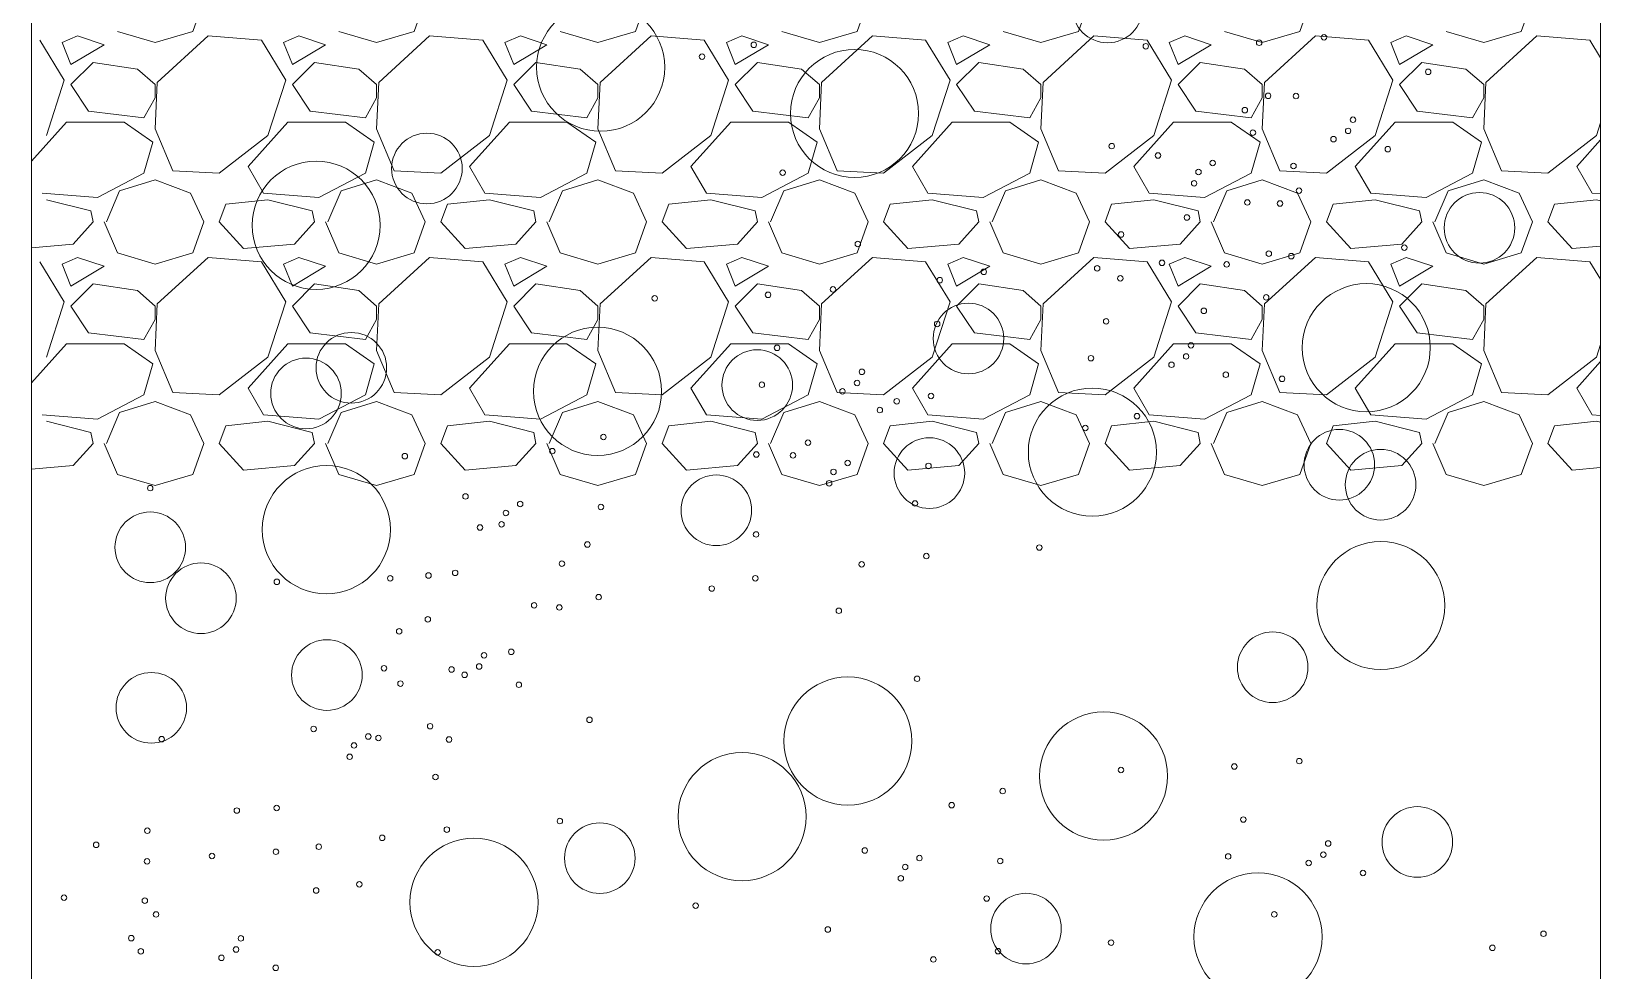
# Model space of a CAD drawing. Header units: millimetres. Extents: x 19901 to 59163, y 13732 to 30178.
# Drawn here: x 37975.8 to 38065.8, y 26921.7 to 26975.6 of the extents above; entities that cross this region are included whole.
import ezdxf

# ---------------------------------------------------------------- set-up
doc = ezdxf.new("R2010")
doc.units = ezdxf.units.MM
for name, color, linetype, lineweight in [('A-FURN', 8, 'Continuous', 13), ('Vegetazione', 53, 'Continuous', 9), ('Verde', 86, 'Continuous', 5), ('Wall', 255, 'Continuous', 20)]:
    doc.layers.add(name, color=color, linetype=linetype, lineweight=lineweight)

msp = doc.modelspace()

# ---------------------------------------------------------------- linework, layer by layer
at = {"layer": 'A-FURN', "linetype": 'Continuous'}
for p, q in [((37985.07, 26975.582), (37985.705, 26977.36)), ((37997.77, 26975.582), (37998.405, 26977.36)), ((38010.47, 26975.582), (38011.105, 26977.36)), ((38023.17, 26975.582), (38023.805, 26977.36)), ((38035.87, 26975.582), (38036.505, 26977.36)), ((38048.57, 26975.582), (38049.205, 26977.36)), ((38061.27, 26975.582), (38061.905, 26977.36)), ((37977.704, 26972.788), (37976.307, 26975.074)), ((37978.466, 26975.328), (37977.577, 26974.947)), ((37977.577, 26974.947), (37978.085, 26973.677)), ((37978.085, 26973.677), (37979.99, 26974.82)), ((37979.99, 26974.82), (37978.466, 26975.328)), ((37980.752, 26975.582), (37982.911, 26974.947)), ((37982.911, 26974.947), (37985.07, 26975.582)), ((37985.959, 26975.328), (37983.038, 26972.661)), ((37989.007, 26975.074), (37985.959, 26975.328)), ((37990.404, 26972.788), (37989.007, 26975.074)), ((37991.166, 26975.328), (37990.277, 26974.947)), ((37990.277, 26974.947), (37990.785, 26973.677)), ((37990.785, 26973.677), (37992.69, 26974.82)), ((37992.69, 26974.82), (37991.166, 26975.328)), ((37993.452, 26975.582), (37995.611, 26974.947)), ((37995.611, 26974.947), (37997.77, 26975.582)), ((37998.659, 26975.328), (37995.738, 26972.661)), ((38001.707, 26975.074), (37998.659, 26975.328)), ((38003.104, 26972.788), (38001.707, 26975.074)), ((38003.866, 26975.328), (38002.977, 26974.947)), ((38002.977, 26974.947), (38003.485, 26973.677)), ((38003.485, 26973.677), (38005.39, 26974.82)), ((38005.39, 26974.82), (38003.866, 26975.328)), ((38006.152, 26975.582), (38008.311, 26974.947)), ((38008.311, 26974.947), (38010.47, 26975.582)), ((38011.359, 26975.328), (38008.438, 26972.661)), ((38014.407, 26975.074), (38011.359, 26975.328)), ((38015.804, 26972.788), (38014.407, 26975.074)), ((38016.566, 26975.328), (38015.677, 26974.947)), ((38015.677, 26974.947), (38016.185, 26973.677)), ((38016.185, 26973.677), (38018.09, 26974.82)), ((38018.09, 26974.82), (38016.566, 26975.328)), ((38018.852, 26975.582), (38021.011, 26974.947)), ((38021.011, 26974.947), (38023.17, 26975.582)), ((38024.059, 26975.328), (38021.138, 26972.661)), ((38027.107, 26975.074), (38024.059, 26975.328)), ((38028.504, 26972.788), (38027.107, 26975.074)), ((38029.266, 26975.328), (38028.377, 26974.947)), ((38028.377, 26974.947), (38028.885, 26973.677)), ((38028.885, 26973.677), (38030.79, 26974.82)), ((38030.79, 26974.82), (38029.266, 26975.328)), ((38031.552, 26975.582), (38033.711, 26974.947)), ((38033.711, 26974.947), (38035.87, 26975.582)), ((38036.759, 26975.328), (38033.838, 26972.661)), ((38039.807, 26975.074), (38036.759, 26975.328)), ((38041.204, 26972.788), (38039.807, 26975.074)), ((38041.966, 26975.328), (38041.077, 26974.947)), ((38041.077, 26974.947), (38041.585, 26973.677)), ((38041.585, 26973.677), (38043.49, 26974.82)), ((38043.49, 26974.82), (38041.966, 26975.328)), ((38044.252, 26975.582), (38046.411, 26974.947)), ((38046.411, 26974.947), (38048.57, 26975.582)), ((38049.459, 26975.328), (38046.538, 26972.661)), ((38052.507, 26975.074), (38049.459, 26975.328)), ((38053.904, 26972.788), (38052.507, 26975.074)), ((38054.666, 26975.328), (38053.777, 26974.947)), ((38053.777, 26974.947), (38054.285, 26973.677)), ((38054.285, 26973.677), (38056.19, 26974.82)), ((38056.19, 26974.82), (38054.666, 26975.328)), ((38056.952, 26975.582), (38059.111, 26974.947)), ((38059.111, 26974.947), (38061.27, 26975.582)), ((38062.159, 26975.328), (38059.238, 26972.661)), ((38065.207, 26975.074), (38062.159, 26975.328)), ((38065.818, 26974.074), (38065.207, 26975.074)), ((37979.355, 26973.804), (37978.085, 26972.534)), ((37981.895, 26973.423), (37979.355, 26973.804)), ((37982.911, 26972.534), (37981.895, 26973.423)), ((37992.055, 26973.804), (37990.785, 26972.534)), ((37994.595, 26973.423), (37992.055, 26973.804)), ((37995.611, 26972.534), (37994.595, 26973.423)), ((38004.755, 26973.804), (38003.485, 26972.534)), ((38007.295, 26973.423), (38004.755, 26973.804)), ((38008.311, 26972.534), (38007.295, 26973.423)), ((38017.455, 26973.804), (38016.185, 26972.534)), ((38019.995, 26973.423), (38017.455, 26973.804)), ((38021.011, 26972.534), (38019.995, 26973.423)), ((38030.155, 26973.804), (38028.885, 26972.534)), ((38032.695, 26973.423), (38030.155, 26973.804)), ((38033.711, 26972.534), (38032.695, 26973.423)), ((38042.855, 26973.804), (38041.585, 26972.534)), ((38045.395, 26973.423), (38042.855, 26973.804)), ((38046.411, 26972.534), (38045.395, 26973.423)), ((38055.555, 26973.804), (38054.285, 26972.534)), ((38058.095, 26973.423), (38055.555, 26973.804)), ((38059.111, 26972.534), (38058.095, 26973.423)), ((37976.688, 26969.613), (37977.704, 26972.788)), ((37978.085, 26972.534), (37979.101, 26971.01)), ((37983.038, 26972.661), (37982.911, 26969.994)), ((37982.911, 26971.772), (37982.911, 26972.534)), ((37989.388, 26969.613), (37990.404, 26972.788)), ((37990.785, 26972.534), (37991.801, 26971.01)), ((37995.738, 26972.661), (37995.611, 26969.994)), ((37995.611, 26971.772), (37995.611, 26972.534)), ((38002.088, 26969.613), (38003.104, 26972.788)), ((38003.485, 26972.534), (38004.501, 26971.01)), ((38008.438, 26972.661), (38008.311, 26969.994)), ((38008.311, 26971.772), (38008.311, 26972.534)), ((38014.788, 26969.613), (38015.804, 26972.788)), ((38016.185, 26972.534), (38017.201, 26971.01)), ((38021.138, 26972.661), (38021.011, 26969.994)), ((38021.011, 26971.772), (38021.011, 26972.534)), ((38027.488, 26969.613), (38028.504, 26972.788)), ((38028.885, 26972.534), (38029.901, 26971.01)), ((38033.838, 26972.661), (38033.711, 26969.994)), ((38033.711, 26971.772), (38033.711, 26972.534)), ((38040.188, 26969.613), (38041.204, 26972.788)), ((38041.585, 26972.534), (38042.601, 26971.01)), ((38046.538, 26972.661), (38046.411, 26969.994)), ((38046.411, 26971.772), (38046.411, 26972.534)), ((38052.888, 26969.613), (38053.904, 26972.788)), ((38054.285, 26972.534), (38055.301, 26971.01)), ((38059.238, 26972.661), (38059.111, 26969.994)), ((38059.111, 26971.772), (38059.111, 26972.534)), ((37982.276, 26970.629), (37982.911, 26971.772)), ((37994.976, 26970.629), (37995.611, 26971.772)), ((38007.676, 26970.629), (38008.311, 26971.772)), ((38020.376, 26970.629), (38021.011, 26971.772)), ((38033.076, 26970.629), (38033.711, 26971.772)), ((38045.776, 26970.629), (38046.411, 26971.772)), ((38058.476, 26970.629), (38059.111, 26971.772)), ((37975.818, 26968.138), (37977.831, 26970.375)), ((37977.831, 26970.375), (37981.133, 26970.375)), ((37979.101, 26971.01), (37982.276, 26970.629)), ((37981.133, 26970.375), (37982.784, 26969.232)), ((37988.245, 26967.835), (37990.531, 26970.375)), ((37990.531, 26970.375), (37993.833, 26970.375)), ((37991.801, 26971.01), (37994.976, 26970.629)), ((37993.833, 26970.375), (37995.484, 26969.232)), ((38000.945, 26967.835), (38003.231, 26970.375)), ((38003.231, 26970.375), (38006.533, 26970.375)), ((38004.501, 26971.01), (38007.676, 26970.629)), ((38006.533, 26970.375), (38008.184, 26969.232)), ((38013.645, 26967.835), (38015.931, 26970.375)), ((38015.931, 26970.375), (38019.233, 26970.375)), ((38017.201, 26971.01), (38020.376, 26970.629)), ((38019.233, 26970.375), (38020.884, 26969.232)), ((38026.345, 26967.835), (38028.631, 26970.375)), ((38028.631, 26970.375), (38031.933, 26970.375)), ((38029.901, 26971.01), (38033.076, 26970.629)), ((38031.933, 26970.375), (38033.584, 26969.232)), ((38039.045, 26967.835), (38041.331, 26970.375)), ((38041.331, 26970.375), (38044.633, 26970.375)), ((38042.601, 26971.01), (38045.776, 26970.629)), ((38044.633, 26970.375), (38046.284, 26969.232)), ((38051.745, 26967.835), (38054.031, 26970.375)), ((38054.031, 26970.375), (38057.333, 26970.375)), ((38055.301, 26971.01), (38058.476, 26970.629)), ((38057.333, 26970.375), (38058.984, 26969.232)), ((38065.588, 26969.613), (38065.818, 26970.331)), ((37982.911, 26969.994), (37983.927, 26967.581)), ((37986.594, 26967.454), (37989.388, 26969.613)), ((37995.611, 26969.994), (37996.627, 26967.581)), ((37999.294, 26967.454), (38002.088, 26969.613)), ((38008.311, 26969.994), (38009.327, 26967.581)), ((38011.994, 26967.454), (38014.788, 26969.613)), ((38021.011, 26969.994), (38022.027, 26967.581)), ((38024.694, 26967.454), (38027.488, 26969.613)), ((38033.711, 26969.994), (38034.727, 26967.581)), ((38037.394, 26967.454), (38040.188, 26969.613)), ((38046.411, 26969.994), (38047.427, 26967.581)), ((38050.094, 26967.454), (38052.888, 26969.613)), ((38059.111, 26969.994), (38060.127, 26967.581)), ((38062.794, 26967.454), (38065.588, 26969.613)), ((37982.784, 26969.232), (37982.276, 26967.454)), ((37995.484, 26969.232), (37994.976, 26967.454)), ((38008.184, 26969.232), (38007.676, 26967.454)), ((38020.884, 26969.232), (38020.376, 26967.454)), ((38033.584, 26969.232), (38033.076, 26967.454)), ((38046.284, 26969.232), (38045.776, 26967.454)), ((38058.984, 26969.232), (38058.476, 26967.454)), ((38064.445, 26967.835), (38065.818, 26969.36)), ((37989.134, 26966.311), (37988.245, 26967.835)), ((38001.834, 26966.311), (38000.945, 26967.835)), ((38014.534, 26966.311), (38013.645, 26967.835)), ((38027.234, 26966.311), (38026.345, 26967.835)), ((38039.934, 26966.311), (38039.045, 26967.835)), ((38052.634, 26966.311), (38051.745, 26967.835)), ((38065.334, 26966.311), (38064.445, 26967.835)), ((37982.276, 26967.454), (37979.609, 26966.057)), ((37980.879, 26966.438), (37982.911, 26967.073)), ((37982.911, 26967.073), (37984.943, 26966.311)), ((37983.927, 26967.581), (37986.594, 26967.454)), ((37994.976, 26967.454), (37992.309, 26966.057)), ((37993.579, 26966.438), (37995.611, 26967.073)), ((37995.611, 26967.073), (37997.643, 26966.311)), ((37996.627, 26967.581), (37999.294, 26967.454)), ((38007.676, 26967.454), (38005.009, 26966.057)), ((38006.279, 26966.438), (38008.311, 26967.073)), ((38008.311, 26967.073), (38010.343, 26966.311)), ((38009.327, 26967.581), (38011.994, 26967.454)), ((38020.376, 26967.454), (38017.709, 26966.057)), ((38018.979, 26966.438), (38021.011, 26967.073)), ((38021.011, 26967.073), (38023.043, 26966.311)), ((38022.027, 26967.581), (38024.694, 26967.454)), ((38033.076, 26967.454), (38030.409, 26966.057)), ((38031.679, 26966.438), (38033.711, 26967.073)), ((38033.711, 26967.073), (38035.743, 26966.311)), ((38034.727, 26967.581), (38037.394, 26967.454)), ((38045.776, 26967.454), (38043.109, 26966.057)), ((38044.379, 26966.438), (38046.411, 26967.073)), ((38046.411, 26967.073), (38048.443, 26966.311)), ((38047.427, 26967.581), (38050.094, 26967.454)), ((38058.476, 26967.454), (38055.809, 26966.057)), ((38057.079, 26966.438), (38059.111, 26967.073)), ((38059.111, 26967.073), (38061.143, 26966.311)), ((38060.127, 26967.581), (38062.794, 26967.454)), ((37979.609, 26966.057), (37976.434, 26966.311)), ((37979.228, 26965.295), (37976.688, 26965.93)), ((37980.117, 26964.66), (37980.879, 26966.438)), ((37984.943, 26966.311), (37985.705, 26964.66)), ((37989.388, 26965.93), (37986.975, 26965.676)), ((37992.309, 26966.057), (37989.134, 26966.311)), ((37991.928, 26965.295), (37989.388, 26965.93)), ((37992.817, 26964.66), (37993.579, 26966.438)), ((37997.643, 26966.311), (37998.405, 26964.66)), ((38002.088, 26965.93), (37999.675, 26965.676)), ((38005.009, 26966.057), (38001.834, 26966.311)), ((38004.628, 26965.295), (38002.088, 26965.93)), ((38005.517, 26964.66), (38006.279, 26966.438)), ((38010.343, 26966.311), (38011.105, 26964.66)), ((38014.788, 26965.93), (38012.375, 26965.676)), ((38017.709, 26966.057), (38014.534, 26966.311)), ((38017.328, 26965.295), (38014.788, 26965.93)), ((38018.217, 26964.66), (38018.979, 26966.438)), ((38023.043, 26966.311), (38023.805, 26964.66)), ((38027.488, 26965.93), (38025.075, 26965.676)), ((38030.409, 26966.057), (38027.234, 26966.311)), ((38030.028, 26965.295), (38027.488, 26965.93)), ((38030.917, 26964.66), (38031.679, 26966.438)), ((38035.743, 26966.311), (38036.505, 26964.66)), ((38040.188, 26965.93), (38037.775, 26965.676)), ((38043.109, 26966.057), (38039.934, 26966.311)), ((38042.728, 26965.295), (38040.188, 26965.93)), ((38043.617, 26964.66), (38044.379, 26966.438)), ((38048.443, 26966.311), (38049.205, 26964.66)), ((38052.888, 26965.93), (38050.475, 26965.676)), ((38055.809, 26966.057), (38052.634, 26966.311)), ((38055.428, 26965.295), (38052.888, 26965.93)), ((38056.317, 26964.66), (38057.079, 26966.438)), ((38061.143, 26966.311), (38061.905, 26964.66)), ((38065.588, 26965.93), (38063.175, 26965.676)), ((38065.818, 26966.272), (38065.334, 26966.311)), ((38065.818, 26965.872), (38065.588, 26965.93)), ((37979.355, 26964.66), (37979.228, 26965.295)), ((37986.594, 26964.66), (37986.975, 26965.676)), ((37992.055, 26964.66), (37991.928, 26965.295)), ((37999.294, 26964.66), (37999.675, 26965.676)), ((38004.755, 26964.66), (38004.628, 26965.295)), ((38011.994, 26964.66), (38012.375, 26965.676)), ((38017.455, 26964.66), (38017.328, 26965.295)), ((38024.694, 26964.66), (38025.075, 26965.676)), ((38030.155, 26964.66), (38030.028, 26965.295)), ((38037.394, 26964.66), (38037.775, 26965.676)), ((38042.855, 26964.66), (38042.728, 26965.295)), ((38050.094, 26964.66), (38050.475, 26965.676)), ((38055.555, 26964.66), (38055.428, 26965.295)), ((38062.794, 26964.66), (38063.175, 26965.676)), ((37979.355, 26964.66), (37978.212, 26963.39)), ((37979.99, 26964.66), (37980.752, 26962.882)), ((37985.07, 26962.882), (37985.705, 26964.66)), ((37987.991, 26963.136), (37986.594, 26964.66)), ((37992.055, 26964.66), (37990.912, 26963.39)), ((37992.69, 26964.66), (37993.452, 26962.882)), ((37997.77, 26962.882), (37998.405, 26964.66)), ((38000.691, 26963.136), (37999.294, 26964.66)), ((38004.755, 26964.66), (38003.612, 26963.39)), ((38005.39, 26964.66), (38006.152, 26962.882)), ((38010.47, 26962.882), (38011.105, 26964.66)), ((38013.391, 26963.136), (38011.994, 26964.66)), ((38017.455, 26964.66), (38016.312, 26963.39)), ((38018.09, 26964.66), (38018.852, 26962.882)), ((38023.17, 26962.882), (38023.805, 26964.66)), ((38026.091, 26963.136), (38024.694, 26964.66)), ((38030.155, 26964.66), (38029.012, 26963.39)), ((38030.79, 26964.66), (38031.552, 26962.882)), ((38035.87, 26962.882), (38036.505, 26964.66)), ((38038.791, 26963.136), (38037.394, 26964.66)), ((38042.855, 26964.66), (38041.712, 26963.39)), ((38043.49, 26964.66), (38044.252, 26962.882)), ((38048.57, 26962.882), (38049.205, 26964.66)), ((38051.491, 26963.136), (38050.094, 26964.66)), ((38055.555, 26964.66), (38054.412, 26963.39)), ((38056.19, 26964.66), (38056.952, 26962.882)), ((38061.27, 26962.882), (38061.905, 26964.66)), ((38064.191, 26963.136), (38062.794, 26964.66)), ((37978.212, 26963.39), (37975.818, 26963.182)), ((37990.912, 26963.39), (37987.991, 26963.136)), ((38003.612, 26963.39), (38000.691, 26963.136)), ((38016.312, 26963.39), (38013.391, 26963.136)), ((38029.012, 26963.39), (38026.091, 26963.136)), ((38041.712, 26963.39), (38038.791, 26963.136)), ((38054.412, 26963.39), (38051.491, 26963.136)), ((38065.818, 26963.277), (38064.191, 26963.136)), ((37977.704, 26960.088), (37976.307, 26962.374)), ((37978.466, 26962.628), (37977.577, 26962.247)), ((37977.577, 26962.247), (37978.085, 26960.977)), ((37979.99, 26962.12), (37978.466, 26962.628)), ((37980.752, 26962.882), (37982.911, 26962.247)), ((37982.911, 26962.247), (37985.07, 26962.882)), ((37985.959, 26962.628), (37983.038, 26959.961)), ((37989.007, 26962.374), (37985.959, 26962.628)), ((37990.404, 26960.088), (37989.007, 26962.374)), ((37991.166, 26962.628), (37990.277, 26962.247)), ((37990.277, 26962.247), (37990.785, 26960.977)), ((37992.69, 26962.12), (37991.166, 26962.628)), ((37993.452, 26962.882), (37995.611, 26962.247)), ((37995.611, 26962.247), (37997.77, 26962.882)), ((37998.659, 26962.628), (37995.738, 26959.961)), ((38001.707, 26962.374), (37998.659, 26962.628)), ((38003.104, 26960.088), (38001.707, 26962.374)), ((38003.866, 26962.628), (38002.977, 26962.247)), ((38002.977, 26962.247), (38003.485, 26960.977)), ((38005.39, 26962.12), (38003.866, 26962.628)), ((38006.152, 26962.882), (38008.311, 26962.247)), ((38008.311, 26962.247), (38010.47, 26962.882)), ((38011.359, 26962.628), (38008.438, 26959.961)), ((38014.407, 26962.374), (38011.359, 26962.628)), ((38015.804, 26960.088), (38014.407, 26962.374)), ((38016.566, 26962.628), (38015.677, 26962.247)), ((38015.677, 26962.247), (38016.185, 26960.977)), ((38018.09, 26962.12), (38016.566, 26962.628)), ((38018.852, 26962.882), (38021.011, 26962.247)), ((38021.011, 26962.247), (38023.17, 26962.882)), ((38024.059, 26962.628), (38021.138, 26959.961)), ((38027.107, 26962.374), (38024.059, 26962.628)), ((38028.504, 26960.088), (38027.107, 26962.374)), ((38029.266, 26962.628), (38028.377, 26962.247)), ((38028.377, 26962.247), (38028.885, 26960.977)), ((38030.79, 26962.12), (38029.266, 26962.628)), ((38031.552, 26962.882), (38033.711, 26962.247)), ((38033.711, 26962.247), (38035.87, 26962.882)), ((38036.759, 26962.628), (38033.838, 26959.961)), ((38039.807, 26962.374), (38036.759, 26962.628)), ((38041.204, 26960.088), (38039.807, 26962.374)), ((38041.966, 26962.628), (38041.077, 26962.247)), ((38041.077, 26962.247), (38041.585, 26960.977)), ((38043.49, 26962.12), (38041.966, 26962.628)), ((38044.252, 26962.882), (38046.411, 26962.247)), ((38046.411, 26962.247), (38048.57, 26962.882)), ((38049.459, 26962.628), (38046.538, 26959.961)), ((38052.507, 26962.374), (38049.459, 26962.628)), ((38053.904, 26960.088), (38052.507, 26962.374)), ((38054.666, 26962.628), (38053.777, 26962.247)), ((38053.777, 26962.247), (38054.285, 26960.977)), ((38056.19, 26962.12), (38054.666, 26962.628)), ((38056.952, 26962.882), (38059.111, 26962.247)), ((38059.111, 26962.247), (38061.27, 26962.882)), ((38062.159, 26962.628), (38059.238, 26959.961)), ((38065.207, 26962.374), (38062.159, 26962.628)), ((38065.818, 26961.374), (38065.207, 26962.374)), ((37978.085, 26960.977), (37979.99, 26962.12)), ((37990.785, 26960.977), (37992.69, 26962.12)), ((38003.485, 26960.977), (38005.39, 26962.12)), ((38016.185, 26960.977), (38018.09, 26962.12)), ((38028.885, 26960.977), (38030.79, 26962.12)), ((38041.585, 26960.977), (38043.49, 26962.12)), ((38054.285, 26960.977), (38056.19, 26962.12)), ((37979.355, 26961.104), (37978.085, 26959.834)), ((37981.895, 26960.723), (37979.355, 26961.104)), ((37982.911, 26959.834), (37981.895, 26960.723)), ((37992.055, 26961.104), (37990.785, 26959.834)), ((37994.595, 26960.723), (37992.055, 26961.104)), ((37995.611, 26959.834), (37994.595, 26960.723)), ((38004.755, 26961.104), (38003.485, 26959.834)), ((38007.295, 26960.723), (38004.755, 26961.104)), ((38008.311, 26959.834), (38007.295, 26960.723)), ((38017.455, 26961.104), (38016.185, 26959.834)), ((38019.995, 26960.723), (38017.455, 26961.104)), ((38021.011, 26959.834), (38019.995, 26960.723)), ((38030.155, 26961.104), (38028.885, 26959.834)), ((38032.695, 26960.723), (38030.155, 26961.104)), ((38033.711, 26959.834), (38032.695, 26960.723)), ((38042.855, 26961.104), (38041.585, 26959.834)), ((38045.395, 26960.723), (38042.855, 26961.104)), ((38046.411, 26959.834), (38045.395, 26960.723)), ((38055.555, 26961.104), (38054.285, 26959.834)), ((38058.095, 26960.723), (38055.555, 26961.104)), ((38059.111, 26959.834), (38058.095, 26960.723)), ((37976.688, 26956.913), (37977.704, 26960.088)), ((37978.085, 26959.834), (37979.101, 26958.31)), ((37983.038, 26959.961), (37982.911, 26957.294)), ((37982.911, 26959.072), (37982.911, 26959.834)), ((37989.388, 26956.913), (37990.404, 26960.088)), ((37990.785, 26959.834), (37991.801, 26958.31)), ((37995.738, 26959.961), (37995.611, 26957.294)), ((37995.611, 26959.072), (37995.611, 26959.834)), ((38002.088, 26956.913), (38003.104, 26960.088)), ((38003.485, 26959.834), (38004.501, 26958.31)), ((38008.438, 26959.961), (38008.311, 26957.294)), ((38008.311, 26959.072), (38008.311, 26959.834)), ((38014.788, 26956.913), (38015.804, 26960.088)), ((38016.185, 26959.834), (38017.201, 26958.31)), ((38021.138, 26959.961), (38021.011, 26957.294)), ((38021.011, 26959.072), (38021.011, 26959.834)), ((38027.488, 26956.913), (38028.504, 26960.088)), ((38028.885, 26959.834), (38029.901, 26958.31)), ((38033.838, 26959.961), (38033.711, 26957.294)), ((38033.711, 26959.072), (38033.711, 26959.834)), ((38040.188, 26956.913), (38041.204, 26960.088)), ((38041.585, 26959.834), (38042.601, 26958.31)), ((38046.538, 26959.961), (38046.411, 26957.294)), ((38046.411, 26959.072), (38046.411, 26959.834)), ((38052.888, 26956.913), (38053.904, 26960.088)), ((38054.285, 26959.834), (38055.301, 26958.31)), ((38059.238, 26959.961), (38059.111, 26957.294)), ((38059.111, 26959.072), (38059.111, 26959.834)), ((37982.276, 26957.929), (37982.911, 26959.072)), ((37994.976, 26957.929), (37995.611, 26959.072)), ((38007.676, 26957.929), (38008.311, 26959.072)), ((38020.376, 26957.929), (38021.011, 26959.072)), ((38033.076, 26957.929), (38033.711, 26959.072)), ((38045.776, 26957.929), (38046.411, 26959.072)), ((38058.476, 26957.929), (38059.111, 26959.072)), ((37979.101, 26958.31), (37982.276, 26957.929)), ((37991.801, 26958.31), (37994.976, 26957.929)), ((38004.501, 26958.31), (38007.676, 26957.929)), ((38017.201, 26958.31), (38020.376, 26957.929)), ((38029.901, 26958.31), (38033.076, 26957.929)), ((38042.601, 26958.31), (38045.776, 26957.929)), ((38055.301, 26958.31), (38058.476, 26957.929)), ((37975.818, 26955.438), (37977.831, 26957.675)), ((37977.831, 26957.675), (37981.133, 26957.675)), ((37981.133, 26957.675), (37982.784, 26956.532)), ((37982.911, 26957.294), (37983.927, 26954.881)), ((37986.594, 26954.754), (37989.388, 26956.913)), ((37988.245, 26955.135), (37990.531, 26957.675)), ((37990.531, 26957.675), (37993.833, 26957.675)), ((37993.833, 26957.675), (37995.484, 26956.532)), ((37995.611, 26957.294), (37996.627, 26954.881)), ((37999.294, 26954.754), (38002.088, 26956.913)), ((38000.945, 26955.135), (38003.231, 26957.675)), ((38003.231, 26957.675), (38006.533, 26957.675)), ((38006.533, 26957.675), (38008.184, 26956.532)), ((38008.311, 26957.294), (38009.327, 26954.881)), ((38011.994, 26954.754), (38014.788, 26956.913)), ((38013.645, 26955.135), (38015.931, 26957.675)), ((38015.931, 26957.675), (38019.233, 26957.675)), ((38019.233, 26957.675), (38020.884, 26956.532)), ((38021.011, 26957.294), (38022.027, 26954.881)), ((38024.694, 26954.754), (38027.488, 26956.913)), ((38026.345, 26955.135), (38028.631, 26957.675)), ((38028.631, 26957.675), (38031.933, 26957.675)), ((38031.933, 26957.675), (38033.584, 26956.532)), ((38033.711, 26957.294), (38034.727, 26954.881)), ((38037.394, 26954.754), (38040.188, 26956.913)), ((38039.045, 26955.135), (38041.331, 26957.675)), ((38041.331, 26957.675), (38044.633, 26957.675)), ((38044.633, 26957.675), (38046.284, 26956.532)), ((38046.411, 26957.294), (38047.427, 26954.881)), ((38050.094, 26954.754), (38052.888, 26956.913)), ((38051.745, 26955.135), (38054.031, 26957.675)), ((38054.031, 26957.675), (38057.333, 26957.675)), ((38057.333, 26957.675), (38058.984, 26956.532)), ((38059.111, 26957.294), (38060.127, 26954.881)), ((38062.794, 26954.754), (38065.588, 26956.913)), ((38065.588, 26956.913), (38065.818, 26957.631)), ((37982.784, 26956.532), (37982.276, 26954.754)), ((37995.484, 26956.532), (37994.976, 26954.754)), ((38008.184, 26956.532), (38007.676, 26954.754)), ((38020.884, 26956.532), (38020.376, 26954.754)), ((38033.584, 26956.532), (38033.076, 26954.754)), ((38046.284, 26956.532), (38045.776, 26954.754)), ((38058.984, 26956.532), (38058.476, 26954.754)), ((38064.445, 26955.135), (38065.818, 26956.66)), ((37989.134, 26953.611), (37988.245, 26955.135)), ((38001.834, 26953.611), (38000.945, 26955.135)), ((38014.534, 26953.611), (38013.645, 26955.135)), ((38027.234, 26953.611), (38026.345, 26955.135)), ((38039.934, 26953.611), (38039.045, 26955.135)), ((38052.634, 26953.611), (38051.745, 26955.135)), ((38065.334, 26953.611), (38064.445, 26955.135)), ((37982.276, 26954.754), (37979.609, 26953.357)), ((37980.879, 26953.738), (37982.911, 26954.373)), ((37982.911, 26954.373), (37984.943, 26953.611)), ((37983.927, 26954.881), (37986.594, 26954.754)), ((37994.976, 26954.754), (37992.309, 26953.357)), ((37993.579, 26953.738), (37995.611, 26954.373)), ((37995.611, 26954.373), (37997.643, 26953.611)), ((37996.627, 26954.881), (37999.294, 26954.754)), ((38007.676, 26954.754), (38005.009, 26953.357)), ((38006.279, 26953.738), (38008.311, 26954.373)), ((38008.311, 26954.373), (38010.343, 26953.611)), ((38009.327, 26954.881), (38011.994, 26954.754)), ((38020.376, 26954.754), (38017.709, 26953.357)), ((38018.979, 26953.738), (38021.011, 26954.373)), ((38021.011, 26954.373), (38023.043, 26953.611)), ((38022.027, 26954.881), (38024.694, 26954.754)), ((38033.076, 26954.754), (38030.409, 26953.357)), ((38031.679, 26953.738), (38033.711, 26954.373)), ((38033.711, 26954.373), (38035.743, 26953.611)), ((38034.727, 26954.881), (38037.394, 26954.754)), ((38045.776, 26954.754), (38043.109, 26953.357)), ((38044.379, 26953.738), (38046.411, 26954.373)), ((38046.411, 26954.373), (38048.443, 26953.611)), ((38047.427, 26954.881), (38050.094, 26954.754)), ((38058.476, 26954.754), (38055.809, 26953.357)), ((38057.079, 26953.738), (38059.111, 26954.373)), ((38059.111, 26954.373), (38061.143, 26953.611)), ((38060.127, 26954.881), (38062.794, 26954.754)), ((37979.609, 26953.357), (37976.434, 26953.611)), ((37979.228, 26952.595), (37976.688, 26953.23)), ((37980.117, 26951.96), (37980.879, 26953.738)), ((37984.943, 26953.611), (37985.705, 26951.96)), ((37989.388, 26953.23), (37986.975, 26952.976)), ((37992.309, 26953.357), (37989.134, 26953.611)), ((37991.928, 26952.595), (37989.388, 26953.23)), ((37992.817, 26951.96), (37993.579, 26953.738)), ((37997.643, 26953.611), (37998.405, 26951.96)), ((38002.088, 26953.23), (37999.675, 26952.976)), ((38005.009, 26953.357), (38001.834, 26953.611)), ((38004.628, 26952.595), (38002.088, 26953.23)), ((38005.517, 26951.96), (38006.279, 26953.738)), ((38010.343, 26953.611), (38011.105, 26951.96)), ((38014.788, 26953.23), (38012.375, 26952.976)), ((38017.709, 26953.357), (38014.534, 26953.611)), ((38017.328, 26952.595), (38014.788, 26953.23)), ((38018.217, 26951.96), (38018.979, 26953.738)), ((38023.043, 26953.611), (38023.805, 26951.96)), ((38027.488, 26953.23), (38025.075, 26952.976)), ((38030.409, 26953.357), (38027.234, 26953.611)), ((38030.028, 26952.595), (38027.488, 26953.23)), ((38030.917, 26951.96), (38031.679, 26953.738)), ((38035.743, 26953.611), (38036.505, 26951.96)), ((38040.188, 26953.23), (38037.775, 26952.976)), ((38043.109, 26953.357), (38039.934, 26953.611)), ((38042.728, 26952.595), (38040.188, 26953.23)), ((38043.617, 26951.96), (38044.379, 26953.738)), ((38048.443, 26953.611), (38049.205, 26951.96)), ((38052.888, 26953.23), (38050.475, 26952.976)), ((38055.809, 26953.357), (38052.634, 26953.611)), ((38055.428, 26952.595), (38052.888, 26953.23)), ((38056.317, 26951.96), (38057.079, 26953.738)), ((38061.143, 26953.611), (38061.905, 26951.96)), ((38065.588, 26953.23), (38063.175, 26952.976)), ((38065.818, 26953.572), (38065.334, 26953.611)), ((38065.818, 26953.172), (38065.588, 26953.23)), ((37979.355, 26951.96), (37979.228, 26952.595)), ((37986.594, 26951.96), (37986.975, 26952.976)), ((37992.055, 26951.96), (37991.928, 26952.595)), ((37999.294, 26951.96), (37999.675, 26952.976)), ((38004.755, 26951.96), (38004.628, 26952.595)), ((38011.994, 26951.96), (38012.375, 26952.976)), ((38017.455, 26951.96), (38017.328, 26952.595)), ((38024.694, 26951.96), (38025.075, 26952.976)), ((38030.155, 26951.96), (38030.028, 26952.595)), ((38037.394, 26951.96), (38037.775, 26952.976)), ((38042.855, 26951.96), (38042.728, 26952.595)), ((38050.094, 26951.96), (38050.475, 26952.976)), ((38055.555, 26951.96), (38055.428, 26952.595)), ((38062.794, 26951.96), (38063.175, 26952.976)), ((37979.355, 26951.96), (37978.212, 26950.69)), ((37979.99, 26951.96), (37980.752, 26950.182)), ((37985.07, 26950.182), (37985.705, 26951.96)), ((37987.991, 26950.436), (37986.594, 26951.96)), ((37992.055, 26951.96), (37990.912, 26950.69)), ((37992.69, 26951.96), (37993.452, 26950.182)), ((37997.77, 26950.182), (37998.405, 26951.96)), ((38000.691, 26950.436), (37999.294, 26951.96)), ((38004.755, 26951.96), (38003.612, 26950.69)), ((38005.39, 26951.96), (38006.152, 26950.182)), ((38010.47, 26950.182), (38011.105, 26951.96)), ((38013.391, 26950.436), (38011.994, 26951.96)), ((38017.455, 26951.96), (38016.312, 26950.69)), ((38018.09, 26951.96), (38018.852, 26950.182)), ((38023.17, 26950.182), (38023.805, 26951.96)), ((38026.091, 26950.436), (38024.694, 26951.96)), ((38030.155, 26951.96), (38029.012, 26950.69)), ((38030.79, 26951.96), (38031.552, 26950.182)), ((38035.87, 26950.182), (38036.505, 26951.96)), ((38038.791, 26950.436), (38037.394, 26951.96)), ((38042.855, 26951.96), (38041.712, 26950.69)), ((38043.49, 26951.96), (38044.252, 26950.182)), ((38048.57, 26950.182), (38049.205, 26951.96)), ((38051.491, 26950.436), (38050.094, 26951.96)), ((38055.555, 26951.96), (38054.412, 26950.69)), ((38056.19, 26951.96), (38056.952, 26950.182)), ((38061.27, 26950.182), (38061.905, 26951.96)), ((38064.191, 26950.436), (38062.794, 26951.96)), ((37978.212, 26950.69), (37975.818, 26950.482)), ((37990.912, 26950.69), (37987.991, 26950.436)), ((38003.612, 26950.69), (38000.691, 26950.436)), ((38016.312, 26950.69), (38013.391, 26950.436)), ((38029.012, 26950.69), (38026.091, 26950.436)), ((38041.712, 26950.69), (38038.791, 26950.436)), ((38054.412, 26950.69), (38051.491, 26950.436)), ((38065.818, 26950.577), (38064.191, 26950.436)), ((37980.752, 26950.182), (37982.911, 26949.547)), ((37982.911, 26949.547), (37985.07, 26950.182)), ((37993.452, 26950.182), (37995.611, 26949.547)), ((37995.611, 26949.547), (37997.77, 26950.182)), ((38006.152, 26950.182), (38008.311, 26949.547)), ((38008.311, 26949.547), (38010.47, 26950.182)), ((38018.852, 26950.182), (38021.011, 26949.547)), ((38021.011, 26949.547), (38023.17, 26950.182)), ((38031.552, 26950.182), (38033.711, 26949.547)), ((38033.711, 26949.547), (38035.87, 26950.182)), ((38044.252, 26950.182), (38046.411, 26949.547)), ((38046.411, 26949.547), (38048.57, 26950.182)), ((38056.952, 26950.182), (38059.111, 26949.547)), ((38059.111, 26949.547), (38061.27, 26950.182))]:
    msp.add_line(p, q, dxfattribs=at)
at = {"layer": 'Vegetazione'}
for centre, radius in [((38037.54, 26976.954), 2.024), ((38008.467, 26973.528), 3.672), ((38023.032, 26970.876), 3.672), ((37998.502, 26967.724), 2.024), ((37992.152, 26964.467), 3.672), ((38058.87, 26964.32), 2.024), ((38052.379, 26957.45), 3.672), ((38029.561, 26957.976), 2.024), ((38008.29, 26954.949), 3.672), ((37994.169, 26956.298), 2.024), ((37991.567, 26954.829), 2.024), ((38017.448, 26955.307), 2.024), ((38036.668, 26951.464), 3.672), ((38050.835, 26950.74), 2.024), ((38027.322, 26950.262), 2.024), ((38053.199, 26949.596), 2.024), ((37992.733, 26947.02), 3.672), ((38015.103, 26948.13), 2.024), ((37982.635, 26946.008), 2.024), ((38053.211, 26942.668), 3.672), ((37985.543, 26943.087), 2.024), ((37992.767, 26938.685), 2.024), ((38047.011, 26939.134), 2.024), ((37982.695, 26936.807), 2.024), ((38022.644, 26934.902), 3.672), ((38037.312, 26932.896), 3.672), ((38016.576, 26930.568), 3.672), ((38055.307, 26929.116), 2.024), ((38008.418, 26928.19), 2.024), ((38001.202, 26925.659), 3.672), ((38046.169, 26923.676), 3.672), ((38032.861, 26924.15), 2.024)]:
    msp.add_circle(centre, radius, dxfattribs=at)
at = {"layer": 'Verde'}
for centre in [(38017.249, 26974.812), (38039.732, 26974.73), (38046.233, 26974.932), (38049.956, 26975.243), (38014.283, 26974.134), (38055.93, 26973.262), (38045.415, 26971.067), (38046.748, 26971.89), (38048.347, 26971.875), (38051.615, 26970.517), (38045.877, 26969.776), (38050.499, 26969.402), (38051.336, 26969.878), (38037.78, 26969.006), (38040.435, 26968.469), (38053.612, 26968.83), (38018.907, 26967.486), (38042.754, 26967.522), (38043.57, 26968.035), (38048.204, 26967.865), (38042.504, 26966.871), (38045.557, 26965.776), (38047.427, 26965.714), (38048.522, 26966.454), (38042.091, 26964.914), (38038.314, 26963.938), (38023.219, 26963.394), (38054.561, 26963.187), (38040.665, 26962.313), (38044.37, 26962.224), (38046.79, 26962.841), (38048.076, 26962.698), (38027.918, 26961.321), (38030.441, 26961.8), (38036.942, 26962.002), (38038.274, 26961.425), (38011.569, 26960.28), (38018.069, 26960.482), (38021.792, 26960.792), (38046.639, 26960.332), (38043.06, 26959.562), (38027.767, 26958.812), (38037.457, 26958.96), (38042.324, 26957.587), (38018.585, 26957.44), (38036.586, 26956.846), (38042.045, 26956.948), (38023.452, 26956.067), (38041.208, 26956.471), (38044.321, 26955.9), (38017.714, 26955.326), (38022.335, 26954.951), (38023.173, 26955.428), (38047.548, 26955.664), (38025.449, 26954.379), (38027.414, 26954.682), (38024.482, 26953.874), (38039.231, 26953.524), (38008.627, 26952.33), (38036.266, 26952.846), (38005.695, 26951.522), (38017.393, 26951.326), (38019.501, 26951.276), (38020.359, 26952.004), (37997.236, 26951.234), (38022.637, 26950.842), (38027.27, 26950.672), (38021.571, 26949.678), (38021.821, 26950.329), (37982.633, 26949.401), (38000.715, 26948.924), (38003.034, 26947.977), (38003.85, 26948.49), (38008.484, 26948.32), (38026.493, 26948.522), (38001.547, 26947.142), (38002.784, 26947.326), (38017.381, 26946.746), (38007.707, 26946.169), (38033.628, 26945.994), (38006.246, 26945.069), (38023.437, 26945.031), (38027.143, 26945.505), (37996.398, 26944.23), (37998.594, 26944.393), (38000.121, 26944.54), (38017.341, 26944.233), (37989.897, 26944.028), (38008.356, 26943.153), (38014.841, 26943.642), (38004.65, 26942.679), (38006.095, 26942.56), (38022.127, 26942.369), (37998.554, 26941.88), (37996.913, 26941.188), (38001.78, 26939.815), (38003.34, 26940.017), (37996.042, 26939.074), (37999.916, 26939.002), (38000.664, 26938.699), (38001.501, 26939.176), (37996.984, 26938.194), (38003.777, 26938.127), (38026.615, 26938.471), (38007.828, 26936.119), (37992.004, 26935.596), (37995.139, 26935.163), (37995.722, 26935.074), (37998.687, 26935.752), (37983.291, 26935.008), (37994.323, 26934.649), (37999.773, 26934.992), (37994.073, 26933.999), (38044.81, 26933.442), (38048.534, 26933.752), (37998.996, 26932.842), (38038.31, 26933.24), (38031.528, 26932.033), (37987.603, 26930.916), (37989.884, 26931.066), (38028.596, 26931.225), (37982.468, 26929.761), (37999.645, 26929.825), (38006.13, 26930.315), (38045.326, 26930.4), (37979.535, 26928.953), (37992.301, 26928.843), (37995.939, 26929.351), (38050.193, 26929.027), (37982.453, 26928.004), (37986.176, 26928.314), (37989.843, 26928.553), (38023.616, 26928.627), (38026.751, 26928.193), (38031.385, 26928.023), (38044.455, 26928.286), (38049.076, 26927.911), (38049.914, 26928.388), (38025.685, 26927.029), (38025.935, 26927.68), (38052.19, 26927.339), (37992.15, 26926.334), (37994.629, 26926.689), (37977.691, 26925.921), (37982.324, 26925.751), (38013.915, 26925.467), (38030.608, 26925.873), (37982.969, 26924.962), (38047.1, 26924.964), (37981.547, 26923.601), (37987.835, 26923.589), (38021.495, 26924.097), (38037.742, 26923.345), (38062.544, 26923.854), (37982.097, 26922.848), (37986.719, 26922.473), (37987.557, 26922.95), (37999.117, 26922.791), (38031.257, 26922.856), (38059.612, 26923.046), (37989.832, 26921.901), (38027.551, 26922.382)]:
    msp.add_circle(centre, 0.158, dxfattribs=at)
at = {"layer": 'Wall'}
for p, q in [((37975.818, 26856.174), (37975.818, 27356.174)), ((38065.818, 26856.174), (38065.818, 27266.174))]:
    msp.add_line(p, q, dxfattribs=at)

doc.saveas('drawing.dxf')
